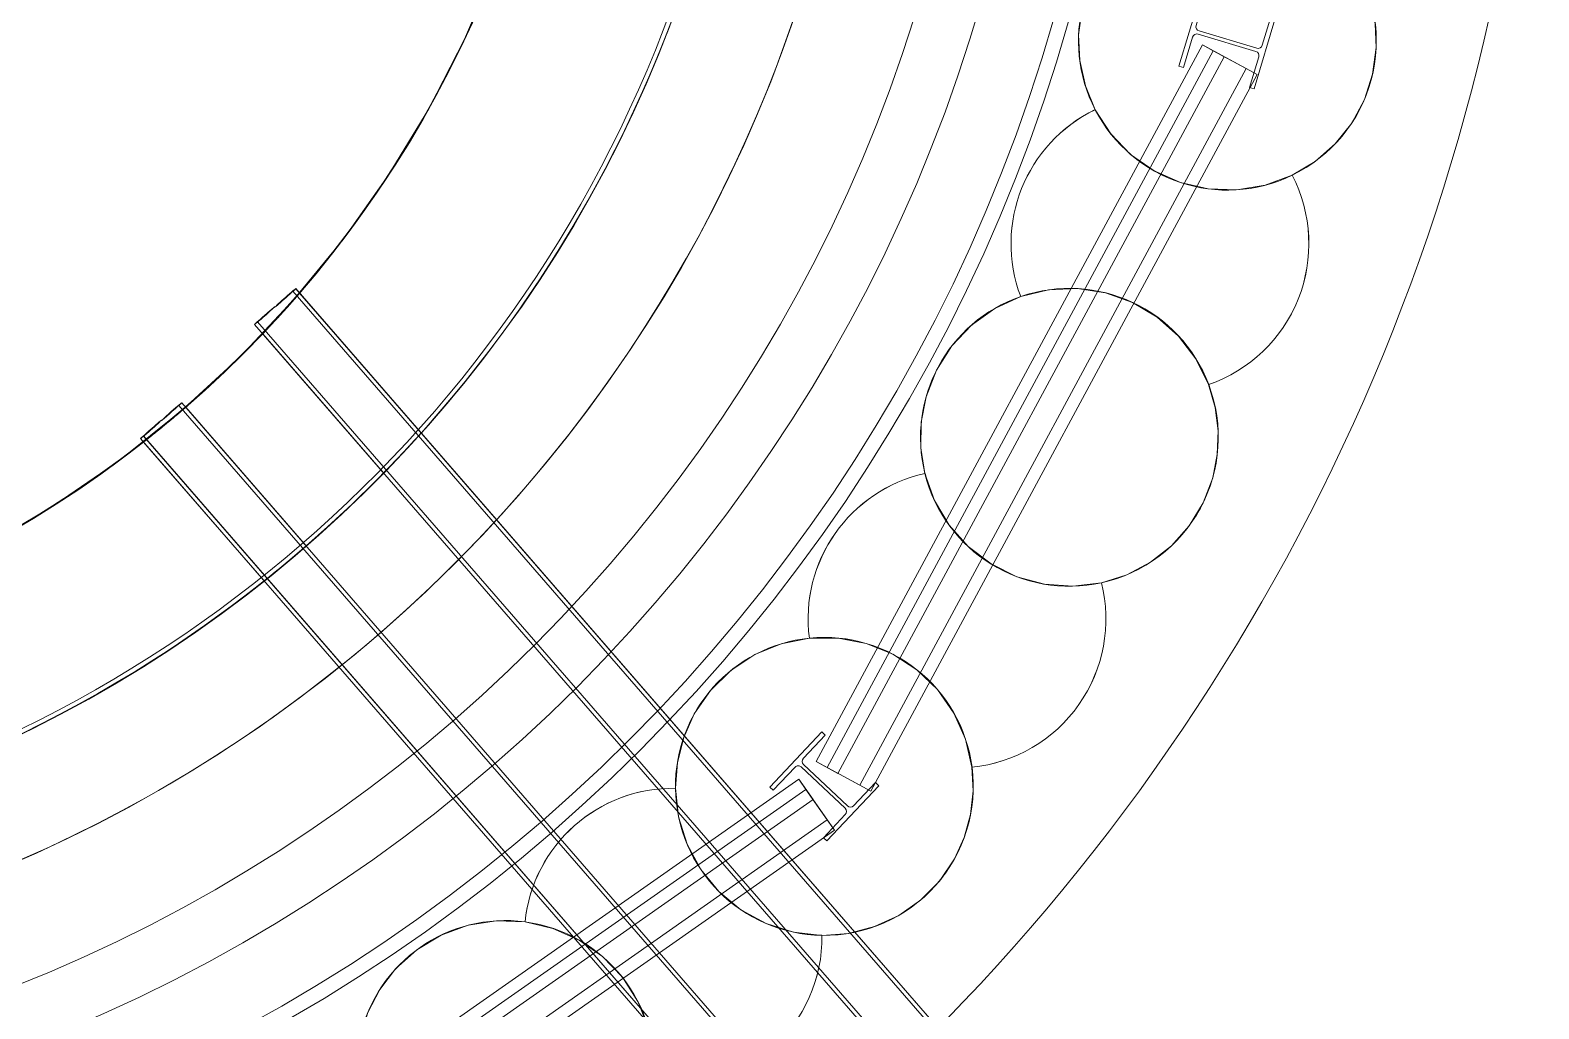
# Model space of a CAD drawing. Header units: metres. Extents: x 1753726 to 1755216, y 5920592 to 5921703.
# Drawn here: x 1754605.977 to 1754609.017, y 5921258.43 to 5921260.401 of the extents above; entities that cross this region are included whole.
import ezdxf

# ---------------------------------------------------------------- set-up
doc = ezdxf.new("R2010")
doc.units = ezdxf.units.M
for name, color, linetype, lineweight in [('A-FLOR-____-OTLN', 9, 'Continuous', 9), ('A-GENM-____-OTLN', 4, 'Continuous', 9), ('A-WALL-____-OTLN', 2, 'Continuous', 9), ('S-BEAM-____-OTLN', 7, 'Continuous', 9), ('S-FNDN-____-OTLN', 7, 'Continuous', 9)]:
    doc.layers.add(name, color=color, linetype=linetype, lineweight=lineweight)

# ---------------------------------------------------------------- blocks, each defined once
blk = doc.blocks.new('Arup_Beam_Steel I Section_UC_AU1 - 150UC30-4392010-X-ARUP-GL-HERNE_BAY_ALIGNMENT')
at = {"layer": 'S-BEAM-____-OTLN'}
for p, q in [((1754608.3358, 5921260.4744), (1754608.2919, 5921260.3279)), ((1754608.2919, 5921260.3279), (1754608.3358, 5921260.4744)), ((1754608.3263, 5921260.4101), (1754608.3448, 5921260.4717)), ((1754608.3448, 5921260.4717), (1754608.3263, 5921260.4101)), ((1754608.3448, 5921260.4717), (1754608.3358, 5921260.4744)), ((1754608.3358, 5921260.4744), (1754608.3448, 5921260.4717)), ((1754608.4433, 5921260.2825), (1754608.4871, 5921260.4291)), ((1754608.4871, 5921260.4291), (1754608.4433, 5921260.2825)), ((1754608.4781, 5921260.4318), (1754608.4597, 5921260.3702)), ((1754608.4597, 5921260.3702), (1754608.4781, 5921260.4318)), ((1754608.4871, 5921260.4291), (1754608.4781, 5921260.4318)), ((1754608.4781, 5921260.4318), (1754608.4871, 5921260.4291)), ((1754608.3009, 5921260.3252), (1754608.3194, 5921260.3868)), ((1754608.3194, 5921260.3868), (1754608.3009, 5921260.3252)), ((1754608.3304, 5921260.3927), (1754608.4467, 5921260.3579)), ((1754608.4467, 5921260.3579), (1754608.3304, 5921260.3927)), ((1754608.4486, 5921260.3642), (1754608.3323, 5921260.3991)), ((1754608.3323, 5921260.3991), (1754608.4486, 5921260.3642)), ((1754608.4527, 5921260.3468), (1754608.4343, 5921260.2852)), ((1754608.4343, 5921260.2852), (1754608.4527, 5921260.3468)), ((1754608.2919, 5921260.3279), (1754608.3009, 5921260.3252)), ((1754608.3009, 5921260.3252), (1754608.2919, 5921260.3279)), ((1754608.4343, 5921260.2852), (1754608.4433, 5921260.2825)), ((1754608.4433, 5921260.2825), (1754608.4343, 5921260.2852))]:
    blk.add_line(p, q, dxfattribs=at)
for centre, major_axis, start_param, end_param in [((1754608.3349, 5921260.4076), (-0.00716, 0.00529), 0.345953, 1.916749), ((1754608.3349, 5921260.4076), (-0.00716, 0.00529), 0.345953, 1.916749), ((1754608.3279, 5921260.3842), (-0.00218, 0.00863), 5.745042, 7.315838), ((1754608.3279, 5921260.3842), (-0.00218, 0.00863), 5.745042, 7.315838), ((1754608.4442, 5921260.3494), (0.00456, 0.00764), 4.959644, 6.53044), ((1754608.4442, 5921260.3494), (0.00456, 0.00764), 4.959644, 6.53044), ((1754608.4512, 5921260.3728), (0.00887, 0.00077), 4.335121, 5.905917), ((1754608.4512, 5921260.3728), (0.00887, 0.00077), 4.335121, 5.905917)]:
    blk.add_ellipse(centre, major_axis=major_axis, ratio=1, start_param=start_param, end_param=end_param, dxfattribs=at)
blk = doc.blocks.new('Arup_Beam_Steel I Section_UC_AU1 - 150UC30-4392011-X-ARUP-GL-HERNE_BAY_ALIGNMENT')
at = {"layer": 'S-BEAM-____-OTLN'}
for p, q in [((1754607.5724, 5921258.9874), (1754607.4674, 5921258.8761)), ((1754607.4674, 5921258.8761), (1754607.5724, 5921258.9874)), ((1754607.5351, 5921258.9342), (1754607.5793, 5921258.981)), ((1754607.5793, 5921258.981), (1754607.5351, 5921258.9342)), ((1754607.5793, 5921258.981), (1754607.5724, 5921258.9874)), ((1754607.5724, 5921258.9874), (1754607.5793, 5921258.981)), ((1754607.4743, 5921258.8697), (1754607.5184, 5921258.9164)), ((1754607.5184, 5921258.9164), (1754607.4743, 5921258.8697)), ((1754607.531, 5921258.9168), (1754607.6193, 5921258.8335)), ((1754607.6193, 5921258.8335), (1754607.531, 5921258.9168)), ((1754607.6238, 5921258.8383), (1754607.5355, 5921258.9216)), ((1754607.5355, 5921258.9216), (1754607.6238, 5921258.8383)), ((1754607.6805, 5921258.8854), (1754607.6364, 5921258.8387)), ((1754607.6364, 5921258.8387), (1754607.6805, 5921258.8854)), ((1754607.6873, 5921258.879), (1754607.6805, 5921258.8854)), ((1754607.6805, 5921258.8854), (1754607.6873, 5921258.879)), ((1754607.4674, 5921258.8761), (1754607.4743, 5921258.8697)), ((1754607.4743, 5921258.8697), (1754607.4674, 5921258.8761)), ((1754607.5824, 5921258.7677), (1754607.6873, 5921258.879)), ((1754607.6873, 5921258.879), (1754607.5824, 5921258.7677)), ((1754607.6196, 5921258.8209), (1754607.5755, 5921258.7742)), ((1754607.5755, 5921258.7742), (1754607.6196, 5921258.8209)), ((1754607.5755, 5921258.7742), (1754607.5824, 5921258.7677)), ((1754607.5824, 5921258.7677), (1754607.5755, 5921258.7742))]:
    blk.add_line(p, q, dxfattribs=at)
for centre, major_axis, start_param, end_param in [((1754607.5249, 5921258.9103), (0.0062, 0.00638), 0.014544, 1.585341), ((1754607.5249, 5921258.9103), (0.0062, 0.00638), 0.014544, 1.585341), ((1754607.5416, 5921258.9281), (0.0068, 0.00574), 1.684039, 3.254835), ((1754607.5416, 5921258.9281), (0.0068, 0.00574), 1.684039, 3.254835), ((1754607.6132, 5921258.827), (0.0076, 0.00462), 4.980483, 6.551279), ((1754607.6132, 5921258.827), (0.0076, 0.00462), 4.980483, 6.551279), ((1754607.6299, 5921258.8448), (0.0075, 0.00479), 3.387961, 4.958757), ((1754607.6299, 5921258.8448), (0.0075, 0.00479), 3.387961, 4.958757)]:
    blk.add_ellipse(centre, major_axis=major_axis, ratio=1, start_param=start_param, end_param=end_param, dxfattribs=at)
blk = doc.blocks.new('308492-ARUP-STTW-MOD-0400_rvt-1-X-ARUP-GL-HERNE_BAY_ALIGNMENT')
at = {"layer": 'A-FLOR-____-OTLN'}
blk.add_arc((1754604.817, 5921261.3414), 3.35, 180, 0, dxfattribs=at)
blk.add_arc((1754604.817, 5921261.3414), 3.35, 180, 0, dxfattribs=at)
at = {"layer": 'A-WALL-____-OTLN'}
for p, q in [((1754608.3391, 5921260.3709), (1754607.5609, 5921258.9274)), ((1754607.5609, 5921258.9274), (1754608.3391, 5921260.3709)), ((1754608.3391, 5921260.3709), (1754607.5609, 5921258.9274)), ((1754607.5609, 5921258.9274), (1754608.3391, 5921260.3709)), ((1754608.3611, 5921260.3591), (1754607.5829, 5921258.9155)), ((1754608.3831, 5921260.3472), (1754607.6049, 5921258.9036)), ((1754607.6049, 5921258.9036), (1754608.3831, 5921260.3472)), ((1754608.3391, 5921260.3709), (1754608.4492, 5921260.3116)), ((1754608.3391, 5921260.3709), (1754608.3611, 5921260.3591)), ((1754608.3391, 5921260.3709), (1754608.3831, 5921260.3472)), ((1754608.3831, 5921260.3472), (1754608.3391, 5921260.3709)), ((1754608.4271, 5921260.3235), (1754608.3611, 5921260.3591)), ((1754607.6489, 5921258.8799), (1754608.4271, 5921260.3235)), ((1754608.4271, 5921260.3235), (1754608.4492, 5921260.3116)), ((1754607.6709, 5921258.868), (1754608.4492, 5921260.3116)), ((1754608.4492, 5921260.3116), (1754607.6709, 5921258.868)), ((1754607.6709, 5921258.868), (1754607.5609, 5921258.9274)), ((1754607.5829, 5921258.9155), (1754607.5609, 5921258.9274)), ((1754607.6049, 5921258.9036), (1754607.5609, 5921258.9274)), ((1754607.6049, 5921258.9036), (1754607.5609, 5921258.9274)), ((1754607.6489, 5921258.8799), (1754607.5829, 5921258.9155)), ((1754607.526, 5921258.892), (1754606.1908, 5921257.957)), ((1754606.1908, 5921257.957), (1754607.526, 5921258.892)), ((1754607.526, 5921258.892), (1754606.1908, 5921257.957)), ((1754606.1908, 5921257.957), (1754607.526, 5921258.892)), ((1754607.526, 5921258.892), (1754607.5977, 5921258.7896)), ((1754607.526, 5921258.892), (1754607.5403, 5921258.8715)), ((1754607.526, 5921258.892), (1754607.5547, 5921258.851)), ((1754607.5547, 5921258.851), (1754607.526, 5921258.892)), ((1754607.5403, 5921258.8715), (1754606.2051, 5921257.9365)), ((1754607.5834, 5921258.81), (1754607.5403, 5921258.8715)), ((1754607.6709, 5921258.868), (1754607.6489, 5921258.8799)), ((1754607.5547, 5921258.851), (1754606.2195, 5921257.9161)), ((1754606.2195, 5921257.9161), (1754607.5547, 5921258.851)), ((1754606.2481, 5921257.8751), (1754607.5834, 5921258.81)), ((1754607.5834, 5921258.81), (1754607.5977, 5921258.7896)), ((1754606.2625, 5921257.8546), (1754607.5977, 5921258.7896)), ((1754607.5977, 5921258.7896), (1754606.2625, 5921257.8546))]:
    blk.add_line(p, q, dxfattribs=at)
at = {"layer": 'S-BEAM-____-OTLN'}
for radius in [3.38, 3.38, 3.08, 3.08]:
    blk.add_arc((1754604.817, 5921261.3414), radius, 180, 0, dxfattribs=at)
at = {"layer": 'S-FNDN-____-OTLN', "flags": 128}
for points in [[(1754608.0898, 5921260.3913), (1754608.0978, 5921260.4484), (1754608.1165, 5921260.5029), (1754608.1454, 5921260.5528), (1754608.1832, 5921260.5963), (1754608.2287, 5921260.6317)], [(1754608.2287, 5921260.6317), (1754608.1832, 5921260.5963), (1754608.1454, 5921260.5528), (1754608.1165, 5921260.5029), (1754608.0978, 5921260.4484), (1754608.0898, 5921260.3913)], [(1754608.638, 5921260.5465), (1754608.6616, 5921260.505), (1754608.6782, 5921260.4602), (1754608.6875, 5921260.4134), (1754608.6893, 5921260.3656)], [(1754608.6893, 5921260.3656), (1754608.6875, 5921260.4134), (1754608.6782, 5921260.4602), (1754608.6616, 5921260.505), (1754608.638, 5921260.5465)], [(1754608.1232, 5921260.2404), (1754608.1033, 5921260.2885), (1754608.0921, 5921260.3393), (1754608.0898, 5921260.3913)], [(1754608.0898, 5921260.3913), (1754608.0921, 5921260.3393), (1754608.1033, 5921260.2885), (1754608.1232, 5921260.2404)], [(1754608.6893, 5921260.3656), (1754608.6821, 5921260.3123), (1754608.6656, 5921260.261), (1754608.6401, 5921260.2136), (1754608.6066, 5921260.1714), (1754608.5661, 5921260.136), (1754608.5199, 5921260.1083)], [(1754608.5199, 5921260.1083), (1754608.5661, 5921260.136), (1754608.6066, 5921260.1714), (1754608.6401, 5921260.2136), (1754608.6656, 5921260.261), (1754608.6821, 5921260.3123), (1754608.6893, 5921260.3656)], [(1754608.5199, 5921260.1083), (1754608.4657, 5921260.0883), (1754608.4087, 5921260.0791), (1754608.351, 5921260.081), (1754608.2947, 5921260.0939), (1754608.242, 5921260.1173), (1754608.1946, 5921260.1504), (1754608.1546, 5921260.192), (1754608.1232, 5921260.2404)], [(1754608.1232, 5921260.2404), (1754608.1546, 5921260.192), (1754608.1946, 5921260.1504), (1754608.242, 5921260.1173), (1754608.2947, 5921260.0939), (1754608.351, 5921260.081), (1754608.4087, 5921260.0791), (1754608.4657, 5921260.0883), (1754608.5199, 5921260.1083)], [(1754607.7825, 5921259.6622), (1754607.8034, 5921259.7159), (1754607.8342, 5921259.7646), (1754607.8738, 5921259.8065), (1754607.9206, 5921259.8401), (1754607.973, 5921259.8641)], [(1754607.973, 5921259.8641), (1754607.9206, 5921259.8401), (1754607.8738, 5921259.8065), (1754607.8342, 5921259.7646), (1754607.8034, 5921259.7159), (1754607.7825, 5921259.6622)], [(1754607.973, 5921259.8641), (1754608.0292, 5921259.8776), (1754608.0868, 5921259.8802), (1754608.1439, 5921259.8716), (1754608.1984, 5921259.8523), (1754608.2481, 5921259.8229), (1754608.2912, 5921259.7845), (1754608.3262, 5921259.7386), (1754608.3517, 5921259.6868)], [(1754608.3517, 5921259.6868), (1754608.3262, 5921259.7386), (1754608.2912, 5921259.7845), (1754608.2481, 5921259.8229), (1754608.1984, 5921259.8523), (1754608.1439, 5921259.8716), (1754608.0868, 5921259.8802), (1754608.0292, 5921259.8776), (1754607.973, 5921259.8641)], [(1754608.3517, 5921259.6868), (1754608.365, 5921259.6409), (1754608.3709, 5921259.5935), (1754608.3692, 5921259.5458), (1754608.3599, 5921259.4989)], [(1754608.3599, 5921259.4989), (1754608.3692, 5921259.5458), (1754608.3709, 5921259.5935), (1754608.365, 5921259.6409), (1754608.3517, 5921259.6868)], [(1754607.7802, 5921259.5077), (1754607.7719, 5921259.559), (1754607.7727, 5921259.6111), (1754607.7825, 5921259.6622)], [(1754607.7825, 5921259.6622), (1754607.7727, 5921259.6111), (1754607.7719, 5921259.559), (1754607.7802, 5921259.5077)], [(1754608.1357, 5921259.2876), (1754608.0784, 5921259.2806), (1754608.0208, 5921259.2848), (1754607.9651, 5921259.2999), (1754607.9133, 5921259.3255), (1754607.8673, 5921259.3604), (1754607.8289, 5921259.4036), (1754607.7995, 5921259.4533), (1754607.7802, 5921259.5077)], [(1754607.7802, 5921259.5077), (1754607.7995, 5921259.4533), (1754607.8289, 5921259.4036), (1754607.8673, 5921259.3604), (1754607.9133, 5921259.3255), (1754607.9651, 5921259.2999), (1754608.0208, 5921259.2848), (1754608.0784, 5921259.2806), (1754608.1357, 5921259.2876)], [(1754608.3599, 5921259.4989), (1754608.3406, 5921259.4486), (1754608.3127, 5921259.4026), (1754608.277, 5921259.3623), (1754608.2347, 5921259.329), (1754608.1871, 5921259.3039), (1754608.1357, 5921259.2876)], [(1754608.1357, 5921259.2876), (1754608.1871, 5921259.3039), (1754608.2347, 5921259.329), (1754608.277, 5921259.3623), (1754608.3127, 5921259.4026), (1754608.3406, 5921259.4486), (1754608.3599, 5921259.4989)], [(1754607.3153, 5921259.0236), (1754607.3481, 5921259.071), (1754607.3893, 5921259.1113), (1754607.4374, 5921259.1429), (1754607.4907, 5921259.1648), (1754607.5473, 5921259.176)], [(1754607.5473, 5921259.176), (1754607.4907, 5921259.1648), (1754607.4374, 5921259.1429), (1754607.3893, 5921259.1113), (1754607.3481, 5921259.071), (1754607.3153, 5921259.0236)], [(1754607.5473, 5921259.176), (1754607.605, 5921259.1763), (1754607.6617, 5921259.1655), (1754607.7153, 5921259.144), (1754607.7638, 5921259.1126), (1754607.8054, 5921259.0725), (1754607.8385, 5921259.0253), (1754607.862, 5921258.9725), (1754607.8749, 5921258.9162)], [(1754607.8749, 5921258.9162), (1754607.862, 5921258.9725), (1754607.8385, 5921259.0253), (1754607.8054, 5921259.0725), (1754607.7638, 5921259.1126), (1754607.7153, 5921259.144), (1754607.6617, 5921259.1655), (1754607.605, 5921259.1763), (1754607.5473, 5921259.176)], [(1754607.2774, 5921258.8737), (1754607.2813, 5921258.9256), (1754607.294, 5921258.9761), (1754607.3153, 5921259.0236)], [(1754607.3153, 5921259.0236), (1754607.294, 5921258.9761), (1754607.2813, 5921258.9256), (1754607.2774, 5921258.8737)], [(1754607.8749, 5921258.9162), (1754607.8773, 5921258.8685), (1754607.872, 5921258.8211), (1754607.8593, 5921258.775), (1754607.8395, 5921258.7316)], [(1754607.8395, 5921258.7316), (1754607.8593, 5921258.775), (1754607.872, 5921258.8211), (1754607.8773, 5921258.8685), (1754607.8749, 5921258.9162)], [(1754607.5727, 5921258.5776), (1754607.5153, 5921258.5841), (1754607.4602, 5921258.6014), (1754607.4094, 5921258.629), (1754607.3649, 5921258.6657), (1754607.3283, 5921258.7104), (1754607.3009, 5921258.7612), (1754607.2837, 5921258.8163), (1754607.2774, 5921258.8737)], [(1754607.2774, 5921258.8737), (1754607.2837, 5921258.8163), (1754607.3009, 5921258.7612), (1754607.3283, 5921258.7104), (1754607.3649, 5921258.6657), (1754607.4094, 5921258.629), (1754607.4602, 5921258.6014), (1754607.5153, 5921258.5841), (1754607.5727, 5921258.5776)], [(1754607.8395, 5921258.7316), (1754607.8091, 5921258.687), (1754607.7713, 5921258.6487), (1754607.7273, 5921258.6177), (1754607.6785, 5921258.5951), (1754607.6263, 5921258.5816), (1754607.5727, 5921258.5776)], [(1754607.5727, 5921258.5776), (1754607.6263, 5921258.5816), (1754607.6785, 5921258.5951), (1754607.7273, 5921258.6177), (1754607.7713, 5921258.6487), (1754607.8091, 5921258.687), (1754607.8395, 5921258.7316)], [(1754606.7134, 5921258.5099), (1754606.7563, 5921258.5485), (1754606.8056, 5921258.5782), (1754606.8598, 5921258.5979), (1754606.9167, 5921258.6068), (1754606.9743, 5921258.6048)], [(1754606.9743, 5921258.6048), (1754606.9167, 5921258.6068), (1754606.8598, 5921258.5979), (1754606.8056, 5921258.5782), (1754606.7563, 5921258.5485), (1754606.7134, 5921258.5099)], [(1754606.9743, 5921258.6048), (1754607.0305, 5921258.5917), (1754607.0832, 5921258.5681), (1754607.1304, 5921258.5348), (1754607.1704, 5921258.4931), (1754607.2016, 5921258.4445), (1754607.2229, 5921258.3909), (1754607.2336, 5921258.3341), (1754607.2332, 5921258.2764)], [(1754607.2332, 5921258.2764), (1754607.2336, 5921258.3341), (1754607.2229, 5921258.3909), (1754607.2016, 5921258.4445), (1754607.1704, 5921258.4931), (1754607.1304, 5921258.5348), (1754607.0832, 5921258.5681), (1754607.0305, 5921258.5917), (1754606.9743, 5921258.6048)], [(1754606.642, 5921258.3728), (1754606.6577, 5921258.4224), (1754606.6818, 5921258.4686), (1754606.7134, 5921258.5099)], [(1754606.7134, 5921258.5099), (1754606.6818, 5921258.4686), (1754606.6577, 5921258.4224), (1754606.642, 5921258.3728)]]:
    blk.add_lwpolyline(points, dxfattribs=at)
at = {"layer": 'S-FNDN-____-OTLN'}
for centre, radius, start, end in [((1754604.817, 5921261.3414), 4.2, 188.2493, 8.2493), ((1754604.817, 5921261.3414), 4.2, 188.2493, 8.2493), ((1754604.817, 5921261.3414), 3.2, 188.2493, 8.2493), ((1754604.817, 5921261.3414), 3.2, 188.2493, 8.2493), ((1754608.3895, 5921260.3785), 0.3, 295.7655, 34.0665), ((1754608.2536, 5921259.9703), 0.3, 115.7641, 200.7397), ((1754608.2536, 5921259.9703), 0.3, 289.1003, 27.3938), ((1754608.2536, 5921259.9703), 0.3, 289.1003, 27.3938), ((1754608.0712, 5921259.5806), 0.3, 109.0988, 194.0665), ((1754608.0712, 5921259.5806), 0.3, 20.7397, 109.1003), ((1754607.8447, 5921259.2147), 0.3, 275.7655, 14.0665), ((1754607.8447, 5921259.2147), 0.3, 275.7655, 14.0665), ((1754607.2727, 5921258.5738), 0.3, 89.0988, 174.0665), ((1754606.9348, 5921258.3074), 0.3, 82.4321, 167.3998), ((1754606.9348, 5921258.3074), 0.3, 82.4321, 167.3998), ((1754607.2727, 5921258.5738), 0.3, 262.4321, 0.7332), ((1754607.2727, 5921258.5738), 0.3, 262.4354, 0.7269)]:
    blk.add_arc(centre, radius, start, end, dxfattribs=at)
for centre, major_axis, start_param, end_param in [((1754608.3895, 5921260.3785), (0.0459, 0.2965), 0.719638, 2.202604), ((1754608.3895, 5921260.3785), (0.2144, 0.2098), 1.362423, 2.845389), ((1754608.3895, 5921260.3785), (-0.2986, 0.0286), 2.115902, 3.831578), ((1754608.2536, 5921259.9703), (0.2263, 0.197), 1.304234, 2.787337), ((1754608.2536, 5921259.9703), (-0.2011, 0.2226), 5.998372, 7.481338), ((1754608.2536, 5921259.9703), (-0.2541, 0.1595), 5.722633, 7.205599), ((1754608.3895, 5921260.3785), (0.2763, 0.1168), 3.219773, 4.762126), ((1754608.3895, 5921260.3785), (0.3, 0), 3.619705, 5.162057), ((1754608.2536, 5921259.9703), (0.0459, 0.2965), 3.62852, 5.344197), ((1754608.2536, 5921259.9703), (0.2026, 0.2213), 4.216149, 5.931825), ((1754608.0712, 5921259.5806), (-0.2924, 0.0672), 3.729586, 5.27177), ((1754608.0712, 5921259.5806), (-0.1979, 0.2255), 5.896279, 7.379245), ((1754608.0712, 5921259.5806), (0.2951, 0.054), 4.74844, 6.464116), ((1754608.0712, 5921259.5806), (0.2982, 0.0325), 4.82088, 6.536556), ((1754607.8447, 5921259.2147), (0.2692, 0.1325), 1.330503, 2.813469), ((1754607.8447, 5921259.2147), (0.2522, 0.1624), 1.21564, 2.698605), ((1754607.8447, 5921259.2147), (0.0967, 0.284), 0.545008, 2.028129), ((1754607.8447, 5921259.2147), (-0.288, 0.0841), 5.21356, 6.69668), ((1754608.0712, 5921259.5806), (0.08, 0.2891), 2.086194, 3.628536), ((1754608.0712, 5921259.5806), (0.0841, 0.288), 2.100421, 3.642763), ((1754607.8447, 5921259.2147), (-0.0839, 0.288), 2.958687, 4.674212), ((1754607.8447, 5921259.2147), (-0.0151, 0.2996), 3.191927, 4.907452), ((1754607.5774, 5921258.8776), (-0.2731, 0.1242), 3.697623, 5.23982), ((1754607.5774, 5921258.8776), (-0.2777, 0.1134), 3.658555, 5.200752), ((1754607.5774, 5921258.8776), (0.284, 0.0967), 1.343274, 2.82624), ((1754607.5774, 5921258.8776), (0.2766, 0.1162), 1.27374, 2.756706), ((1754607.5774, 5921258.8776), (-0.1325, 0.2692), 2.668589, 4.384266), ((1754607.5774, 5921258.8776), (0.0024, 0.3), 3.133728, 4.849405), ((1754607.2727, 5921258.5738), (0.2457, 0.1721), 0.943938, 2.426904), ((1754607.2727, 5921258.5738), (-0.1551, 0.2568), 5.723979, 7.207114), ((1754607.2727, 5921258.5738), (-0.242, 0.1773), 5.32902, 6.812155), ((1754607.5774, 5921258.8776), (0.1739, 0.2445), 2.201662, 3.743989), ((1754607.5774, 5921258.8776), (0.1597, 0.2539), 2.144948, 3.687275), ((1754606.9348, 5921258.3074), (0.1707, 0.2467), 5.214241, 6.756455), ((1754606.9348, 5921258.3074), (0.0675, 0.2923), 4.835833, 6.378047), ((1754607.2727, 5921258.5738), (-0.269, 0.1328), 1.897453, 3.61313), ((1754607.2727, 5921258.5738), (-0.269, 0.1328), 1.897482, 3.612991)]:
    blk.add_ellipse(centre, major_axis=major_axis, ratio=1, start_param=start_param, end_param=end_param, dxfattribs=at)
at = {"layer": 'S-BEAM-____-OTLN'}
for name in ['Arup_Beam_Steel I Section_UC_AU1 - 150UC30-4392010-X-ARUP-GL-HERNE_BAY_ALIGNMENT', 'Arup_Beam_Steel I Section_UC_AU1 - 150UC30-4392011-X-ARUP-GL-HERNE_BAY_ALIGNMENT']:
    blk.add_blockref(name, (0, 0), dxfattribs=at)
blk = doc.blocks.new('MH04 BENCHING - MH04 BENCHING-4536281-X-ARUP-GL-HERNE_BAY_ALIGNMENT')
at = {"layer": 'A-FLOR-____-OTLN'}
for start, end in [(180, 0), (219.054, 344.89)]:
    blk.add_arc((170.1322, 144.832), 2.25, start, end, dxfattribs=at)
blk.add_open_spline([(168.385, 143.4144), (168.4778, 143.4359), (168.6635, 143.4789), (168.8956, 143.5329), (169.0814, 143.576), (169.1975, 143.603), (169.2904, 143.6245), (169.3601, 143.6406), (169.4298, 143.6567), (169.4996, 143.6727), (169.5693, 143.6887), (169.6391, 143.7047), (169.7088, 143.7206), (169.7787, 143.7364), (169.8485, 143.7521), (169.9184, 143.7678), (169.9884, 143.7833), (170.0583, 143.7987), (170.1283, 143.814), (170.2217, 143.8342), (170.3385, 143.8592), (170.4554, 143.8835), (170.5489, 143.9028), (170.6191, 143.9171), (170.6894, 143.9313), (170.7596, 143.9453), (170.8299, 143.9593), (170.9001, 143.9732), (170.9704, 143.987), (171.0407, 144.0007), (171.1109, 144.0144), (171.2046, 144.0325), (171.3217, 144.0552), (171.4621, 144.0823), (171.6026, 144.1094), (171.7898, 144.1455), (172.0238, 144.1907), (172.2109, 144.2272), (172.3044, 144.2455)], degree=3, knots=[0, 0, 0, 0, 0.071429, 0.142857, 0.178571, 0.214286, 0.232143, 0.25, 0.267857, 0.285714, 0.303571, 0.321429, 0.339286, 0.357143, 0.375, 0.392857, 0.410714, 0.428571, 0.446429, 0.464286, 0.5, 0.535714, 0.553571, 0.571429, 0.589286, 0.607143, 0.625, 0.642857, 0.660714, 0.678571, 0.696429, 0.714286, 0.75, 0.785714, 0.821429, 0.857143, 0.928571, 1, 1, 1, 1], dxfattribs=at)
blk = doc.blocks.new('WSL_Vent Type A - WSL_Vent Type A-5060828-X-ARUP-GL-HERNE_BAY_ALIGNMENT')
at = {"layer": 'A-GENM-____-OTLN'}
for p, q in [((-0.165, 0.055), (-3.1649, 0.055)), ((-0.165, 0.047), (-3.1649, 0.047)), ((-3.1649, -0.047), (-0.165, -0.047)), ((-3.1649, -0.055), (-0.165, -0.055))]:
    blk.add_line(p, q, dxfattribs=at)
for major_axis, start_param, end_param in [((0, 0.055), 4.712389, 7.853982), ((0, 0.047), 4.712389, 7.853982), ((0, 0.055), 1.570796, 4.712389), ((0, 0.047), 1.570796, 4.712389)]:
    blk.add_ellipse((-3.1649, 0), major_axis=major_axis, ratio=0.009999, start_param=start_param, end_param=end_param, dxfattribs=at)
blk = doc.blocks.new('WSL_Vent Type A - WSL_Vent Type A-5060829-X-ARUP-GL-HERNE_BAY_ALIGNMENT')
at = {"layer": 'A-GENM-____-OTLN'}
for p, q in [((-0.165, 0.055), (-3.4838, 0.055)), ((-0.165, 0.047), (-3.4838, 0.047)), ((-3.4838, -0.047), (-0.165, -0.047)), ((-3.4838, -0.055), (-0.165, -0.055))]:
    blk.add_line(p, q, dxfattribs=at)
for major_axis, start_param, end_param in [((0, 0.055), 4.712389, 7.853982), ((0, 0.047), 4.712389, 7.853982), ((0, 0.055), 1.570796, 4.712389), ((0, 0.047), 1.570796, 4.712389)]:
    blk.add_ellipse((-3.4838, 0), major_axis=major_axis, ratio=0.009999, start_param=start_param, end_param=end_param, dxfattribs=at)
blk = doc.blocks.new('308492-ARUP-STPW-MOD-1900_rvt-1-X-ARUP-GL-HERNE_BAY_ALIGNMENT')
at = {"layer": 'A-FLOR-____-OTLN'}
for centre, radius, start, end in [((1754604.8171, 5921261.3412), 2.62, 192.7186, 11.3593), ((1754604.8171, 5921261.3412), 2.62, 192.7186, 11.3593), ((1754604.817, 5921261.3414), 3.35, 180, 0), ((1754604.817, 5921261.3414), 3.35, 180, 0)]:
    blk.add_arc(centre, radius, start, end, dxfattribs=at)
at = {"layer": 'A-WALL-____-OTLN'}
for p, q in [((1754606.7651, 5921259.5894), (1754606.5202, 5921259.8711)), ((1754606.7651, 5921259.5894), (1754606.5202, 5921259.8711)), ((1754606.4458, 5921259.7891), (1754606.6894, 5921259.5088)), ((1754606.4458, 5921259.7891), (1754606.6894, 5921259.5088)), ((1754606.5333, 5921259.3618), (1754606.2906, 5921259.6411)), ((1754606.5333, 5921259.3618), (1754606.2906, 5921259.6411)), ((1754606.2057, 5921259.5711), (1754606.4487, 5921259.2915)), ((1754606.2057, 5921259.5711), (1754606.4487, 5921259.2915))]:
    blk.add_line(p, q, dxfattribs=at)
at = {"layer": 'A-WALL-____-OTLN', "flags": 128}
for points in [[(1754607.051, 5921261.6095), (1754607.0642, 5921261.4526), (1754607.0665, 5921261.2952), (1754607.0578, 5921261.138), (1754607.0381, 5921260.9818), (1754607.0075, 5921260.8274), (1754606.9662, 5921260.6755), (1754606.9144, 5921260.5269), (1754606.8523, 5921260.3822), (1754606.7803, 5921260.2422), (1754606.6986, 5921260.1077), (1754606.6077, 5921259.9791), (1754606.5081, 5921259.8572), (1754606.4002, 5921259.7426), (1754606.2845, 5921259.6358)], [(1754606.2845, 5921259.6358), (1754606.4002, 5921259.7426), (1754606.5081, 5921259.8572), (1754606.6077, 5921259.9791), (1754606.6986, 5921260.1077), (1754606.7803, 5921260.2422), (1754606.8523, 5921260.3822), (1754606.9144, 5921260.5269), (1754606.9662, 5921260.6755), (1754607.0075, 5921260.8274), (1754607.0381, 5921260.9818), (1754607.0578, 5921261.138), (1754607.0665, 5921261.2952), (1754607.0642, 5921261.4526), (1754607.051, 5921261.6095)], [(1754606.2845, 5921259.6358), (1754606.1554, 5921259.5327), (1754606.019, 5921259.4394), (1754605.8762, 5921259.3563)], [(1754605.8762, 5921259.3563), (1754606.019, 5921259.4394), (1754606.1554, 5921259.5327), (1754606.2845, 5921259.6358)]]:
    blk.add_lwpolyline(points, dxfattribs=at)
at = {"layer": 'A-WALL-____-OTLN'}
for radius, start, end in [(2.62, 40.8, 220.8), (2.62, 40.8, 220.8), (2.62, 40.8, 220.8), (2.62, 40.8, 220.8), (2.62, 40.8, 220.8), (2.62, 40.8, 220.8), (2.62, 40.8, 220.8), (2.62, 40.8, 220.8), (2.62, 310.7102, 130.7102), (2.62, 310.7102, 130.7102), (2.6111, 40.8, 220.8), (2.25, 40.8, 220.8), (2.25, 40.8, 220.8), (2.25, 40.8, 220.8), (2.25, 40.8, 220.8), (2.25, 40.8, 220.8), (2.25, 40.8, 220.8), (2.25, 40.8, 220.8), (2.25, 40.8, 220.8), (2.25, 40.8, 220.8), (2.62, 130.7102, 310.7102), (2.62, 130.7102, 310.7102), (2.62, 220.8, 40.8), (2.62, 220.8, 40.8), (2.62, 220.8, 40.8), (2.62, 220.8, 40.8), (2.62, 220.8, 40.8), (2.62, 220.8, 40.8), (2.62, 220.8, 40.8), (2.62, 220.8, 40.8), (2.62, 220.8, 40.8), (2.62, 220.8, 40.8), (2.6112, 220.8, 40.8), (2.25, 220.8, 40.8), (2.25, 220.8, 40.8), (2.25, 220.8, 40.8), (2.25, 220.8, 40.8), (2.25, 220.8, 40.8), (2.25, 220.8, 40.8), (2.25, 220.8, 40.8), (2.25, 220.8, 40.8), (2.25, 220.8, 40.8), (2.25, 220.8, 40.8), (2.25, 220.8, 40.8), (2.85, 180, 0), (2.25, 180, 0), (2.85, 220.8, 0)]:
    blk.add_arc((1754604.817, 5921261.3414), radius, start, end, dxfattribs=at)
for points, knots in [([(1754606.4834, 5921259.8296), (1754606.4857, 5921259.832), (1754606.49, 5921259.8369), (1754606.4951, 5921259.8425), (1754606.499, 5921259.8469), (1754606.5019, 5921259.8502), (1754606.5046, 5921259.8533), (1754606.5071, 5921259.8561), (1754606.5095, 5921259.8588), (1754606.5117, 5921259.8613), (1754606.5136, 5921259.8636), (1754606.5153, 5921259.8655), (1754606.5168, 5921259.8672), (1754606.518, 5921259.8686), (1754606.519, 5921259.8697), (1754606.5197, 5921259.8706), (1754606.5202, 5921259.8711), (1754606.5202, 5921259.8711), (1754606.5198, 5921259.8707), (1754606.519, 5921259.8698), (1754606.5177, 5921259.8683), (1754606.5161, 5921259.8664), (1754606.5141, 5921259.8641), (1754606.5117, 5921259.8613), (1754606.5089, 5921259.8581), (1754606.5059, 5921259.8548), (1754606.5026, 5921259.851), (1754606.499, 5921259.8469), (1754606.4953, 5921259.8428), (1754606.4903, 5921259.8371), (1754606.4862, 5921259.8327), (1754606.4834, 5921259.8296)], [0, 0, 0, 0, 0.055556, 0.111111, 0.138889, 0.166667, 0.194444, 0.222222, 0.25, 0.277778, 0.305556, 0.333333, 0.361111, 0.388889, 0.416667, 0.444444, 0.479167, 0.513889, 0.548611, 0.583333, 0.618056, 0.652778, 0.6875, 0.722222, 0.756944, 0.791667, 0.826389, 0.861111, 0.895833, 0.930556, 1, 1, 1, 1]), ([(1754606.4834, 5921259.8296), (1754606.4857, 5921259.832), (1754606.4889, 5921259.8357), (1754606.4931, 5921259.8403), (1754606.4961, 5921259.8436), (1754606.499, 5921259.8469), (1754606.5019, 5921259.8502), (1754606.5046, 5921259.8533), (1754606.5071, 5921259.8561), (1754606.5095, 5921259.8588), (1754606.5117, 5921259.8613), (1754606.5136, 5921259.8636), (1754606.5153, 5921259.8655), (1754606.5168, 5921259.8672), (1754606.518, 5921259.8686), (1754606.519, 5921259.8697), (1754606.5197, 5921259.8706), (1754606.5202, 5921259.8711), (1754606.5202, 5921259.8711), (1754606.5198, 5921259.8707), (1754606.519, 5921259.8698), (1754606.5177, 5921259.8683), (1754606.5161, 5921259.8664), (1754606.5141, 5921259.8641), (1754606.5117, 5921259.8613), (1754606.5089, 5921259.8581), (1754606.5059, 5921259.8548), (1754606.5026, 5921259.851), (1754606.499, 5921259.8469), (1754606.4953, 5921259.8428), (1754606.4903, 5921259.8372), (1754606.4862, 5921259.8327), (1754606.4834, 5921259.8296)], [0, 0, 0, 0, 0.055556, 0.083333, 0.111111, 0.138889, 0.166667, 0.194444, 0.222222, 0.25, 0.277778, 0.305556, 0.333333, 0.361111, 0.388889, 0.416667, 0.444444, 0.479167, 0.513889, 0.548611, 0.583333, 0.618056, 0.652778, 0.6875, 0.722222, 0.756944, 0.791667, 0.826389, 0.861111, 0.895833, 0.930556, 1, 1, 1, 1]), ([(1754606.4834, 5921259.8296), (1754606.4812, 5921259.8271), (1754606.4779, 5921259.8235), (1754606.4737, 5921259.819), (1754606.4707, 5921259.8156), (1754606.4677, 5921259.8124), (1754606.4647, 5921259.8092), (1754606.4619, 5921259.8062), (1754606.4593, 5921259.8034), (1754606.4569, 5921259.8009), (1754606.4547, 5921259.7985), (1754606.4526, 5921259.7963), (1754606.4508, 5921259.7944), (1754606.4493, 5921259.7928), (1754606.448, 5921259.7915), (1754606.447, 5921259.7904), (1754606.4462, 5921259.7896), (1754606.4458, 5921259.7891), (1754606.4457, 5921259.789), (1754606.4461, 5921259.7895), (1754606.447, 5921259.7904), (1754606.4483, 5921259.7918), (1754606.45, 5921259.7936), (1754606.4521, 5921259.7958), (1754606.4546, 5921259.7985), (1754606.4575, 5921259.8015), (1754606.4606, 5921259.8048), (1754606.464, 5921259.8084), (1754606.4677, 5921259.8124), (1754606.4714, 5921259.8165), (1754606.4766, 5921259.822), (1754606.4806, 5921259.8265), (1754606.4834, 5921259.8296)], [0, 0, 0, 0, 0.055556, 0.083333, 0.111111, 0.138889, 0.166667, 0.194444, 0.222222, 0.25, 0.277778, 0.305556, 0.333333, 0.361111, 0.388889, 0.416667, 0.444444, 0.479167, 0.513889, 0.548611, 0.583333, 0.618056, 0.652778, 0.6875, 0.722222, 0.756944, 0.791667, 0.826389, 0.861111, 0.895833, 0.930556, 1, 1, 1, 1]), ([(1754606.4834, 5921259.8296), (1754606.4812, 5921259.8271), (1754606.4768, 5921259.8223), (1754606.4717, 5921259.8167), (1754606.4677, 5921259.8124), (1754606.4647, 5921259.8092), (1754606.4619, 5921259.8062), (1754606.4593, 5921259.8034), (1754606.4569, 5921259.8009), (1754606.4547, 5921259.7985), (1754606.4526, 5921259.7963), (1754606.4508, 5921259.7944), (1754606.4493, 5921259.7928), (1754606.448, 5921259.7915), (1754606.447, 5921259.7904), (1754606.4462, 5921259.7896), (1754606.4458, 5921259.7891), (1754606.4457, 5921259.789), (1754606.4461, 5921259.7895), (1754606.447, 5921259.7904), (1754606.4483, 5921259.7918), (1754606.45, 5921259.7936), (1754606.4521, 5921259.7958), (1754606.4547, 5921259.7985), (1754606.4575, 5921259.8015), (1754606.4606, 5921259.8048), (1754606.464, 5921259.8084), (1754606.4677, 5921259.8124), (1754606.4714, 5921259.8165), (1754606.4766, 5921259.822), (1754606.4806, 5921259.8265), (1754606.4834, 5921259.8296)], [0, 0, 0, 0, 0.055556, 0.111111, 0.138889, 0.166667, 0.194444, 0.222222, 0.25, 0.277778, 0.305556, 0.333333, 0.361111, 0.388889, 0.416667, 0.444444, 0.479167, 0.513889, 0.548611, 0.583333, 0.618056, 0.652778, 0.6875, 0.722222, 0.756944, 0.791667, 0.826389, 0.861111, 0.895833, 0.930556, 1, 1, 1, 1]), ([(1754606.2845, 5921259.6358), (1754606.283, 5921259.6345), (1754606.2796, 5921259.6316), (1754606.272, 5921259.6251), (1754606.2635, 5921259.618), (1754606.2551, 5921259.6109), (1754606.2508, 5921259.6074), (1754606.2486, 5921259.6056)], [0, 0, 0, 0, 0.2, 0.4, 0.7, 0.85, 1, 1, 1, 1]), ([(1754606.2486, 5921259.6056), (1754606.2515, 5921259.608), (1754606.2572, 5921259.6127), (1754606.2669, 5921259.6208), (1754606.2749, 5921259.6276), (1754606.2809, 5921259.6327), (1754606.2834, 5921259.6349), (1754606.2845, 5921259.6358)], [0, 0, 0, 0, 0.2, 0.4, 0.7, 0.85, 1, 1, 1, 1]), ([(1754606.2845, 5921259.6358), (1754606.283, 5921259.6345), (1754606.2796, 5921259.6316), (1754606.272, 5921259.6251), (1754606.2635, 5921259.618), (1754606.2551, 5921259.6109), (1754606.2508, 5921259.6074), (1754606.2486, 5921259.6056)], [0, 0, 0, 0, 0.2, 0.4, 0.7, 0.85, 1, 1, 1, 1]), ([(1754606.2486, 5921259.6056), (1754606.2515, 5921259.608), (1754606.2572, 5921259.6127), (1754606.2669, 5921259.6208), (1754606.2749, 5921259.6276), (1754606.2809, 5921259.6327), (1754606.2834, 5921259.6349), (1754606.2845, 5921259.6358)], [0, 0, 0, 0, 0.2, 0.4, 0.7, 0.85, 1, 1, 1, 1]), ([(1754606.2845, 5921259.6358), (1754606.2861, 5921259.6372), (1754606.2887, 5921259.6394), (1754606.291, 5921259.6414), (1754606.2905, 5921259.641), (1754606.2888, 5921259.6395), (1754606.2872, 5921259.6382), (1754606.2857, 5921259.6369), (1754606.2845, 5921259.6358)], [0, 0, 0, 0, 0.2, 0.4, 0.7, 0.775, 0.85, 1, 1, 1, 1]), ([(1754606.2845, 5921259.6358), (1754606.2861, 5921259.6372), (1754606.2887, 5921259.6394), (1754606.291, 5921259.6414), (1754606.2905, 5921259.641), (1754606.2888, 5921259.6395), (1754606.2872, 5921259.6382), (1754606.2857, 5921259.6369), (1754606.2845, 5921259.6358)], [0, 0, 0, 0, 0.2, 0.4, 0.7, 0.775, 0.85, 1, 1, 1, 1]), ([(1754606.2486, 5921259.6056), (1754606.246, 5921259.6034), (1754606.2423, 5921259.6004), (1754606.2375, 5921259.5965), (1754606.234, 5921259.5936), (1754606.2306, 5921259.5909), (1754606.2272, 5921259.5882), (1754606.224, 5921259.5856), (1754606.2211, 5921259.5832), (1754606.2184, 5921259.5811), (1754606.2158, 5921259.579), (1754606.2135, 5921259.5772), (1754606.2115, 5921259.5756), (1754606.2097, 5921259.5742), (1754606.2083, 5921259.5731), (1754606.2071, 5921259.5722), (1754606.2062, 5921259.5715), (1754606.2057, 5921259.5711), (1754606.2057, 5921259.571), (1754606.2061, 5921259.5714), (1754606.2071, 5921259.5721), (1754606.2086, 5921259.5733), (1754606.2105, 5921259.5749), (1754606.2129, 5921259.5767), (1754606.2158, 5921259.579), (1754606.219, 5921259.5816), (1754606.2225, 5921259.5844), (1754606.2264, 5921259.5875), (1754606.2306, 5921259.5909), (1754606.2349, 5921259.5943), (1754606.2407, 5921259.5991), (1754606.2454, 5921259.6029), (1754606.2486, 5921259.6056)], [0, 0, 0, 0, 0.055556, 0.083333, 0.111111, 0.138889, 0.166667, 0.194444, 0.222222, 0.25, 0.277778, 0.305556, 0.333333, 0.361111, 0.388889, 0.416667, 0.444444, 0.479167, 0.513889, 0.548611, 0.583333, 0.618056, 0.652778, 0.6875, 0.722222, 0.756944, 0.791667, 0.826389, 0.861111, 0.895833, 0.930556, 1, 1, 1, 1]), ([(1754606.2486, 5921259.6056), (1754606.246, 5921259.6034), (1754606.2423, 5921259.6004), (1754606.2375, 5921259.5965), (1754606.234, 5921259.5936), (1754606.2306, 5921259.5909), (1754606.2272, 5921259.5882), (1754606.224, 5921259.5856), (1754606.2211, 5921259.5832), (1754606.2184, 5921259.5811), (1754606.2158, 5921259.579), (1754606.2135, 5921259.5772), (1754606.2115, 5921259.5756), (1754606.2097, 5921259.5742), (1754606.2083, 5921259.5731), (1754606.2071, 5921259.5722), (1754606.2062, 5921259.5715), (1754606.2057, 5921259.5711), (1754606.2057, 5921259.571), (1754606.2061, 5921259.5714), (1754606.2071, 5921259.5721), (1754606.2086, 5921259.5733), (1754606.2105, 5921259.5749), (1754606.2129, 5921259.5767), (1754606.2158, 5921259.579), (1754606.219, 5921259.5816), (1754606.2225, 5921259.5844), (1754606.2264, 5921259.5875), (1754606.2306, 5921259.5909), (1754606.2349, 5921259.5943), (1754606.2407, 5921259.5991), (1754606.2454, 5921259.6029), (1754606.2486, 5921259.6056)], [0, 0, 0, 0, 0.055556, 0.083333, 0.111111, 0.138889, 0.166667, 0.194444, 0.222222, 0.25, 0.277778, 0.305556, 0.333333, 0.361111, 0.388889, 0.416667, 0.444444, 0.479167, 0.513889, 0.548611, 0.583333, 0.618056, 0.652778, 0.6875, 0.722222, 0.756944, 0.791667, 0.826389, 0.861111, 0.895833, 0.930556, 1, 1, 1, 1]), ([(1754606.7276, 5921259.5486), (1754606.7299, 5921259.5511), (1754606.7332, 5921259.5546), (1754606.7374, 5921259.5592), (1754606.7405, 5921259.5625), (1754606.7435, 5921259.5657), (1754606.7464, 5921259.5689), (1754606.7492, 5921259.5719), (1754606.7518, 5921259.5747), (1754606.7541, 5921259.5773), (1754606.7564, 5921259.5798), (1754606.7584, 5921259.582), (1754606.7601, 5921259.5839), (1754606.7616, 5921259.5855), (1754606.7628, 5921259.5869), (1754606.7638, 5921259.588), (1754606.7646, 5921259.5889), (1754606.7651, 5921259.5894), (1754606.7651, 5921259.5894), (1754606.7647, 5921259.589), (1754606.7639, 5921259.5881), (1754606.7626, 5921259.5867), (1754606.7609, 5921259.5848), (1754606.7589, 5921259.5825), (1754606.7564, 5921259.5798), (1754606.7536, 5921259.5767), (1754606.7506, 5921259.5734), (1754606.7472, 5921259.5697), (1754606.7435, 5921259.5657), (1754606.7398, 5921259.5617), (1754606.7346, 5921259.5561), (1754606.7305, 5921259.5517), (1754606.7276, 5921259.5486)], [0, 0, 0, 0, 0.055556, 0.083333, 0.111111, 0.138889, 0.166667, 0.194444, 0.222222, 0.25, 0.277778, 0.305556, 0.333333, 0.361111, 0.388889, 0.416667, 0.444444, 0.479167, 0.513889, 0.548611, 0.583333, 0.618056, 0.652778, 0.6875, 0.722222, 0.756944, 0.791667, 0.826389, 0.861111, 0.895833, 0.930556, 1, 1, 1, 1]), ([(1754606.7276, 5921259.5486), (1754606.7299, 5921259.5511), (1754606.7343, 5921259.5558), (1754606.7395, 5921259.5614), (1754606.7435, 5921259.5657), (1754606.7464, 5921259.5689), (1754606.7492, 5921259.5719), (1754606.7518, 5921259.5747), (1754606.7541, 5921259.5773), (1754606.7564, 5921259.5798), (1754606.7584, 5921259.582), (1754606.7601, 5921259.5839), (1754606.7616, 5921259.5855), (1754606.7629, 5921259.5869), (1754606.7638, 5921259.588), (1754606.7646, 5921259.5889), (1754606.7651, 5921259.5894), (1754606.7651, 5921259.5894), (1754606.7647, 5921259.589), (1754606.7639, 5921259.5881), (1754606.7626, 5921259.5867), (1754606.7609, 5921259.5848), (1754606.7589, 5921259.5825), (1754606.7564, 5921259.5798), (1754606.7536, 5921259.5767), (1754606.7506, 5921259.5734), (1754606.7472, 5921259.5697), (1754606.7435, 5921259.5657), (1754606.7398, 5921259.5617), (1754606.7346, 5921259.5561), (1754606.7305, 5921259.5517), (1754606.7276, 5921259.5486)], [0, 0, 0, 0, 0.055556, 0.111111, 0.138889, 0.166667, 0.194444, 0.222222, 0.25, 0.277778, 0.305556, 0.333333, 0.361111, 0.388889, 0.416667, 0.444444, 0.479167, 0.513889, 0.548611, 0.583333, 0.618056, 0.652778, 0.6875, 0.722222, 0.756944, 0.791667, 0.826389, 0.861111, 0.895833, 0.930556, 1, 1, 1, 1]), ([(1754606.7276, 5921259.5486), (1754606.7254, 5921259.5462), (1754606.7209, 5921259.5415), (1754606.7157, 5921259.536), (1754606.7116, 5921259.5317), (1754606.7086, 5921259.5286), (1754606.7058, 5921259.5256), (1754606.7032, 5921259.5229), (1754606.7007, 5921259.5204), (1754606.6984, 5921259.518), (1754606.6964, 5921259.5159), (1754606.6946, 5921259.514), (1754606.693, 5921259.5125), (1754606.6917, 5921259.5111), (1754606.6907, 5921259.5101), (1754606.6899, 5921259.5093), (1754606.6894, 5921259.5088), (1754606.6894, 5921259.5087), (1754606.6898, 5921259.5092), (1754606.6907, 5921259.51), (1754606.692, 5921259.5114), (1754606.6937, 5921259.5132), (1754606.6958, 5921259.5154), (1754606.6984, 5921259.518), (1754606.7013, 5921259.521), (1754606.7044, 5921259.5242), (1754606.7079, 5921259.5278), (1754606.7116, 5921259.5317), (1754606.7154, 5921259.5357), (1754606.7207, 5921259.5412), (1754606.7248, 5921259.5456), (1754606.7276, 5921259.5486)], [0, 0, 0, 0, 0.055556, 0.111111, 0.138889, 0.166667, 0.194444, 0.222222, 0.25, 0.277778, 0.305556, 0.333333, 0.361111, 0.388889, 0.416667, 0.444444, 0.479167, 0.513889, 0.548611, 0.583333, 0.618056, 0.652778, 0.6875, 0.722222, 0.756944, 0.791667, 0.826389, 0.861111, 0.895833, 0.930556, 1, 1, 1, 1]), ([(1754606.7276, 5921259.5486), (1754606.7254, 5921259.5462), (1754606.722, 5921259.5427), (1754606.7178, 5921259.5382), (1754606.7147, 5921259.5349), (1754606.7116, 5921259.5317), (1754606.7086, 5921259.5286), (1754606.7058, 5921259.5257), (1754606.7032, 5921259.5229), (1754606.7007, 5921259.5204), (1754606.6984, 5921259.518), (1754606.6964, 5921259.5159), (1754606.6946, 5921259.514), (1754606.693, 5921259.5125), (1754606.6917, 5921259.5111), (1754606.6907, 5921259.5101), (1754606.6899, 5921259.5093), (1754606.6894, 5921259.5088), (1754606.6894, 5921259.5087), (1754606.6898, 5921259.5092), (1754606.6907, 5921259.51), (1754606.692, 5921259.5114), (1754606.6937, 5921259.5132), (1754606.6958, 5921259.5154), (1754606.6984, 5921259.518), (1754606.7013, 5921259.521), (1754606.7044, 5921259.5242), (1754606.7079, 5921259.5278), (1754606.7116, 5921259.5317), (1754606.7154, 5921259.5357), (1754606.7206, 5921259.5412), (1754606.7248, 5921259.5456), (1754606.7276, 5921259.5486)], [0, 0, 0, 0, 0.055556, 0.083333, 0.111111, 0.138889, 0.166667, 0.194444, 0.222222, 0.25, 0.277778, 0.305556, 0.333333, 0.361111, 0.388889, 0.416667, 0.444444, 0.479167, 0.513889, 0.548611, 0.583333, 0.618056, 0.652778, 0.6875, 0.722222, 0.756944, 0.791667, 0.826389, 0.861111, 0.895833, 0.930556, 1, 1, 1, 1]), ([(1754606.5258, 5921259.3554), (1754606.5239, 5921259.3537), (1754606.5206, 5921259.3508), (1754606.5153, 5921259.3463), (1754606.5109, 5921259.3426), (1754606.5063, 5921259.3387), (1754606.4998, 5921259.3333), (1754606.4948, 5921259.3291), (1754606.4914, 5921259.3262)], [0, 0, 0, 0, 0.25, 0.375, 0.5, 0.625, 0.75, 1, 1, 1, 1]), ([(1754606.4914, 5921259.3262), (1754606.4948, 5921259.3291), (1754606.4998, 5921259.3333), (1754606.5063, 5921259.3387), (1754606.5109, 5921259.3426), (1754606.5153, 5921259.3463), (1754606.5206, 5921259.3508), (1754606.5239, 5921259.3537), (1754606.5258, 5921259.3554)], [0, 0, 0, 0, 0.25, 0.375, 0.5, 0.625, 0.75, 1, 1, 1, 1]), ([(1754606.5258, 5921259.3554), (1754606.5239, 5921259.3537), (1754606.5206, 5921259.3508), (1754606.5153, 5921259.3463), (1754606.5109, 5921259.3426), (1754606.5063, 5921259.3387), (1754606.4998, 5921259.3333), (1754606.4948, 5921259.3291), (1754606.4914, 5921259.3262)], [0, 0, 0, 0, 0.25, 0.375, 0.5, 0.625, 0.75, 1, 1, 1, 1]), ([(1754606.4914, 5921259.3262), (1754606.4948, 5921259.3291), (1754606.4998, 5921259.3333), (1754606.5063, 5921259.3387), (1754606.5109, 5921259.3426), (1754606.5153, 5921259.3463), (1754606.5206, 5921259.3508), (1754606.5239, 5921259.3537), (1754606.5258, 5921259.3554)], [0, 0, 0, 0, 0.25, 0.375, 0.5, 0.625, 0.75, 1, 1, 1, 1]), ([(1754606.5333, 5921259.3618), (1754606.5333, 5921259.3618), (1754606.5328, 5921259.3613), (1754606.5302, 5921259.3591), (1754606.5275, 5921259.3568), (1754606.5258, 5921259.3554)], [0.5000452, 0.5000452, 0.5000452, 0.5000452, 0.6666667, 0.8333333, 1, 1, 1, 1]), ([(1754606.5333, 5921259.3618), (1754606.5333, 5921259.3618), (1754606.5328, 5921259.3613), (1754606.5302, 5921259.3591), (1754606.5275, 5921259.3568), (1754606.5258, 5921259.3554)], [0.5000452, 0.5000452, 0.5000452, 0.5000452, 0.6666667, 0.8333333, 1, 1, 1, 1]), ([(1754606.4914, 5921259.3262), (1754606.4888, 5921259.3241), (1754606.4839, 5921259.32), (1754606.478, 5921259.3152), (1754606.4735, 5921259.3115), (1754606.4701, 5921259.3087), (1754606.4669, 5921259.3062), (1754606.464, 5921259.3038), (1754606.4613, 5921259.3016), (1754606.4587, 5921259.2995), (1754606.4564, 5921259.2977), (1754606.4544, 5921259.2961), (1754606.4527, 5921259.2947), (1754606.4513, 5921259.2935), (1754606.4501, 5921259.2926), (1754606.4492, 5921259.2919), (1754606.4487, 5921259.2915), (1754606.4487, 5921259.2915), (1754606.4491, 5921259.2918), (1754606.4501, 5921259.2926), (1754606.4516, 5921259.2938), (1754606.4535, 5921259.2954), (1754606.4559, 5921259.2972), (1754606.4587, 5921259.2995), (1754606.4619, 5921259.3021), (1754606.4654, 5921259.3049), (1754606.4693, 5921259.3081), (1754606.4735, 5921259.3115), (1754606.4777, 5921259.3149), (1754606.4836, 5921259.3197), (1754606.4882, 5921259.3236), (1754606.4914, 5921259.3262)], [0, 0, 0, 0, 0.055556, 0.111111, 0.138889, 0.166667, 0.194444, 0.222222, 0.25, 0.277778, 0.305556, 0.333333, 0.361111, 0.388889, 0.416667, 0.444444, 0.479167, 0.513889, 0.548611, 0.583333, 0.618056, 0.652778, 0.6875, 0.722222, 0.756944, 0.791667, 0.826389, 0.861111, 0.895833, 0.930556, 1, 1, 1, 1]), ([(1754606.4914, 5921259.3262), (1754606.4888, 5921259.3241), (1754606.4839, 5921259.32), (1754606.478, 5921259.3152), (1754606.4735, 5921259.3115), (1754606.4701, 5921259.3087), (1754606.4669, 5921259.3062), (1754606.464, 5921259.3038), (1754606.4613, 5921259.3016), (1754606.4587, 5921259.2995), (1754606.4564, 5921259.2977), (1754606.4544, 5921259.2961), (1754606.4527, 5921259.2947), (1754606.4513, 5921259.2935), (1754606.4501, 5921259.2926), (1754606.4492, 5921259.2919), (1754606.4487, 5921259.2915), (1754606.4487, 5921259.2915), (1754606.4491, 5921259.2918), (1754606.4501, 5921259.2926), (1754606.4516, 5921259.2938), (1754606.4535, 5921259.2954), (1754606.4559, 5921259.2972), (1754606.4587, 5921259.2995), (1754606.4619, 5921259.3021), (1754606.4654, 5921259.3049), (1754606.4693, 5921259.3081), (1754606.4735, 5921259.3115), (1754606.4777, 5921259.3149), (1754606.4836, 5921259.3197), (1754606.4882, 5921259.3236), (1754606.4914, 5921259.3262)], [0, 0, 0, 0, 0.055556, 0.111111, 0.138889, 0.166667, 0.194444, 0.222222, 0.25, 0.277778, 0.305556, 0.333333, 0.361111, 0.388889, 0.416667, 0.444444, 0.479167, 0.513889, 0.548611, 0.583333, 0.618056, 0.652778, 0.6875, 0.722222, 0.756944, 0.791667, 0.826389, 0.861111, 0.895833, 0.930556, 1, 1, 1, 1])]:
    blk.add_open_spline(points, degree=3, knots=knots, dxfattribs=at)
blk.add_open_spline([(1754606.5258, 5921259.3554), (1754606.5275, 5921259.3568), (1754606.5302, 5921259.3591), (1754606.5328, 5921259.3613), (1754606.5333, 5921259.3618), (1754606.5333, 5921259.3618)], degree=3, dxfattribs=at)
blk.add_open_spline([(1754606.5258, 5921259.3554), (1754606.5275, 5921259.3568), (1754606.5302, 5921259.3591), (1754606.5328, 5921259.3613), (1754606.5333, 5921259.3618), (1754606.5333, 5921259.3618)], degree=3, dxfattribs=at)
at = {"layer": 'A-FLOR-____-OTLN'}
blk.add_blockref('MH04 BENCHING - MH04 BENCHING-4536281-X-ARUP-GL-HERNE_BAY_ALIGNMENT', (1754434.6848, 5921116.5106), dxfattribs=at)
at = {"layer": 'A-GENM-____-OTLN', "rotation": 310.9999999999999}
for name, p in [('WSL_Vent Type A - WSL_Vent Type A-5060828-X-ARUP-GL-HERNE_BAY_ALIGNMENT', (1754608.5473, 5921257.4554)), ('WSL_Vent Type A - WSL_Vent Type A-5060829-X-ARUP-GL-HERNE_BAY_ALIGNMENT', (1754608.7565, 5921257.2146)), ('WSL_Vent Type A - WSL_Vent Type A-5060828-X-ARUP-GL-HERNE_BAY_ALIGNMENT', (1754608.3175, 5921257.2256)), ('WSL_Vent Type A - WSL_Vent Type A-5060829-X-ARUP-GL-HERNE_BAY_ALIGNMENT', (1754608.5267, 5921256.9848))]:
    blk.add_blockref(name, p, dxfattribs=at)

msp = doc.modelspace()

# ---------------------------------------------------------------- block references
for name in ['308492-ARUP-STPW-MOD-1900_rvt-1-X-ARUP-GL-HERNE_BAY_ALIGNMENT', '308492-ARUP-STTW-MOD-0400_rvt-1-X-ARUP-GL-HERNE_BAY_ALIGNMENT']:
    msp.add_blockref(name, (0, 0))

doc.saveas('drawing.dxf')
